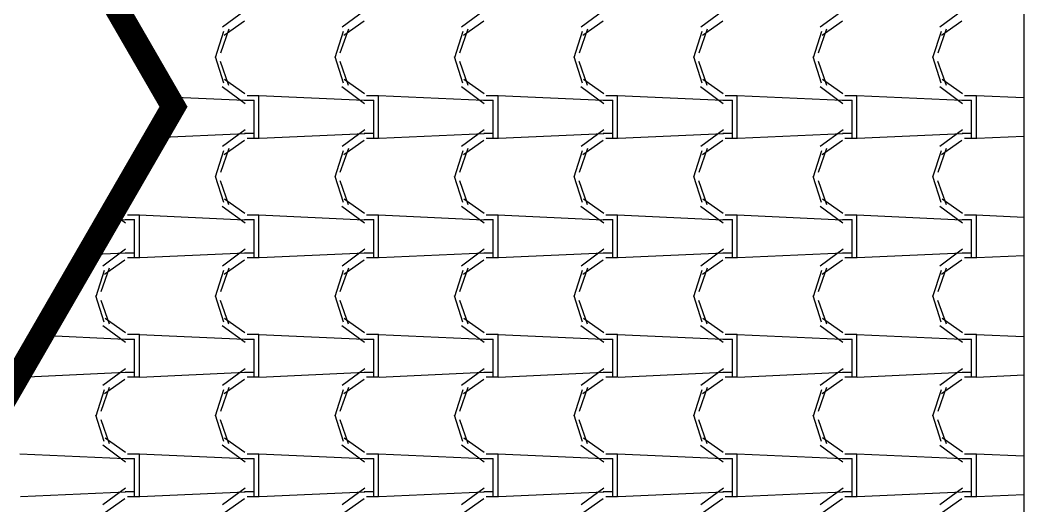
# Model space of a CAD drawing. Header units: millimetres. Extents: x -336 to -33, y -135 to 770.
# Drawn here: x -175.251 to -172.732, y 712.657 to 713.878 of the extents above; entities that cross this region are included whole.
import ezdxf

# ---------------------------------------------------------------- set-up
doc = ezdxf.new("R2010")
doc.units = ezdxf.units.MM
doc.header["$LTSCALE"] = 50
doc.header["$MEASUREMENT"] = 0
doc.layers.get('0').update_dxf_attribs({"linetype": 'CONTINUOUS'})
doc.layers.add('-HIDRO', color=8, linetype='CONTINUOUS')

# ---------------------------------------------------------------- blocks, each defined once
blk = doc.blocks.new('Seta')
at = {"const_width": 2}
blk.add_lwpolyline([(10, 15), (10, 25.981), (25, 0), (10, -25.981), (10, -15), (0, -15), (0, 15)], close=True, dxfattribs=at)

msp = doc.modelspace()

# ---------------------------------------------------------------- linework, layer by layer
at = {"layer": '-HIDRO', "linetype": 'Continuous'}
for p, q in [((-172.7324, 716.8333), (-172.7324, 710.1333)), ((-174.6863, 713.902), (-174.7433, 713.86)), ((-174.3863, 713.902), (-174.4433, 713.86)), ((-174.0863, 713.902), (-174.1433, 713.86)), ((-173.7863, 713.902), (-173.8433, 713.86)), ((-173.4863, 713.902), (-173.5433, 713.86)), ((-173.1863, 713.902), (-173.2433, 713.86)), ((-172.8863, 713.902), (-172.9433, 713.86)), ((-174.9879, 713.8751), (-174.9897, 713.8739)), ((-174.6879, 713.8751), (-174.7389, 713.8391)), ((-174.3879, 713.8751), (-174.4389, 713.8391)), ((-174.0879, 713.8751), (-174.1389, 713.8391)), ((-173.7879, 713.8751), (-173.8389, 713.8391)), ((-173.4879, 713.8751), (-173.5389, 713.8391)), ((-173.1879, 713.8751), (-173.2389, 713.8391)), ((-172.8879, 713.8751), (-172.9389, 713.8391)), ((-174.7404, 713.8489), (-174.7614, 713.7829)), ((-174.7274, 713.8549), (-174.7484, 713.7949)), ((-174.4404, 713.8489), (-174.4614, 713.7829)), ((-174.4274, 713.8549), (-174.4484, 713.7949)), ((-174.1404, 713.8489), (-174.1614, 713.7829)), ((-174.1274, 713.855), (-174.1484, 713.795)), ((-173.8404, 713.8489), (-173.8614, 713.7829)), ((-173.8274, 713.855), (-173.8484, 713.795)), ((-173.5404, 713.8489), (-173.5614, 713.7829)), ((-173.5274, 713.855), (-173.5484, 713.795)), ((-173.2404, 713.8489), (-173.2614, 713.7829)), ((-173.2274, 713.855), (-173.2484, 713.795)), ((-172.9404, 713.8489), (-172.9614, 713.7829)), ((-172.9274, 713.855), (-172.9484, 713.795)), ((-174.7617, 713.7861), (-174.7407, 713.7201)), ((-174.4617, 713.7861), (-174.4407, 713.7201)), ((-174.1617, 713.7861), (-174.1407, 713.7201)), ((-173.8617, 713.7861), (-173.8407, 713.7201)), ((-173.5617, 713.7861), (-173.5407, 713.7201)), ((-173.2617, 713.7861), (-173.2407, 713.7201)), ((-172.9617, 713.7861), (-172.9407, 713.7201)), ((-174.7488, 713.7746), (-174.7278, 713.7146)), ((-174.4488, 713.7746), (-174.4278, 713.7146)), ((-174.1488, 713.7746), (-174.1278, 713.7146)), ((-173.8488, 713.7746), (-173.8278, 713.7146)), ((-173.5488, 713.7746), (-173.5278, 713.7146)), ((-173.2488, 713.7746), (-173.2278, 713.7146)), ((-172.9488, 713.7746), (-172.9278, 713.7146)), ((-174.7437, 713.7105), (-174.6867, 713.6685)), ((-174.7378, 713.729), (-174.6868, 713.693)), ((-174.4437, 713.7105), (-174.3867, 713.6685)), ((-174.4378, 713.729), (-174.3868, 713.693)), ((-174.1437, 713.7105), (-174.0867, 713.6685)), ((-174.1378, 713.729), (-174.0868, 713.693)), ((-173.8437, 713.7105), (-173.7867, 713.6685)), ((-173.8378, 713.729), (-173.7868, 713.693)), ((-173.5437, 713.7105), (-173.4867, 713.6685)), ((-173.5378, 713.729), (-173.4868, 713.693)), ((-173.2437, 713.7105), (-173.1867, 713.6685)), ((-173.2378, 713.729), (-173.1868, 713.693)), ((-172.9437, 713.7105), (-172.8867, 713.6685)), ((-172.9378, 713.729), (-172.8868, 713.693)), ((-174.688, 713.6756), (-174.8802, 713.6844)), ((-174.6817, 713.6885), (-174.6517, 713.6885)), ((-174.388, 713.6756), (-174.652, 713.6876)), ((-174.6517, 713.5925), (-174.6517, 713.6885)), ((-174.3817, 713.6885), (-174.3517, 713.6885)), ((-174.088, 713.6756), (-174.352, 713.6876)), ((-174.3517, 713.5925), (-174.3517, 713.6885)), ((-174.0817, 713.6885), (-174.0517, 713.6885)), ((-173.788, 713.6756), (-174.052, 713.6876)), ((-174.0517, 713.5925), (-174.0517, 713.6885)), ((-173.7817, 713.6885), (-173.7517, 713.6885)), ((-173.488, 713.6756), (-173.752, 713.6876)), ((-173.7517, 713.5925), (-173.7517, 713.6885)), ((-173.4817, 713.6885), (-173.4517, 713.6885)), ((-173.188, 713.6756), (-173.452, 713.6876)), ((-173.4517, 713.5925), (-173.4517, 713.6885)), ((-173.1817, 713.6885), (-173.1517, 713.6885)), ((-172.888, 713.6756), (-173.152, 713.6876)), ((-173.1517, 713.5925), (-173.1517, 713.6885)), ((-172.8817, 713.6885), (-172.8517, 713.6885)), ((-172.7324, 713.6822), (-172.852, 713.6876)), ((-172.8517, 713.5925), (-172.8517, 713.6885)), ((-174.6877, 713.6765), (-174.6637, 713.6765)), ((-174.6637, 713.5925), (-174.6637, 713.6765)), ((-174.3877, 713.6765), (-174.3637, 713.6765)), ((-174.3637, 713.5925), (-174.3637, 713.6765)), ((-174.0877, 713.6765), (-174.0637, 713.6765)), ((-174.0637, 713.5925), (-174.0637, 713.6765)), ((-173.7877, 713.6765), (-173.7637, 713.6765)), ((-173.7637, 713.5925), (-173.7637, 713.6765)), ((-173.4877, 713.6765), (-173.4637, 713.6765)), ((-173.4637, 713.5925), (-173.4637, 713.6765)), ((-173.1877, 713.6765), (-173.1637, 713.6765)), ((-173.1637, 713.5925), (-173.1637, 713.6765)), ((-172.8877, 713.6765), (-172.8637, 713.6765)), ((-172.8637, 713.5925), (-172.8637, 713.6765)), ((-174.6864, 713.5924), (-174.9111, 713.5822)), ((-174.6863, 713.602), (-174.7433, 713.56)), ((-174.6637, 713.5925), (-174.6877, 713.5925)), ((-174.6637, 713.5805), (-174.6637, 713.5925)), ((-174.6517, 713.5805), (-174.6517, 713.5925)), ((-174.3864, 713.5924), (-174.6504, 713.5804)), ((-174.3863, 713.602), (-174.4433, 713.56)), ((-174.3637, 713.5925), (-174.3877, 713.5925)), ((-174.3637, 713.5805), (-174.3637, 713.5925)), ((-174.3517, 713.5805), (-174.3517, 713.5925)), ((-174.0864, 713.5924), (-174.3504, 713.5804)), ((-174.0863, 713.602), (-174.1433, 713.56)), ((-174.0637, 713.5925), (-174.0877, 713.5925)), ((-174.0637, 713.5805), (-174.0637, 713.5925)), ((-174.0517, 713.5805), (-174.0517, 713.5925)), ((-173.7864, 713.5924), (-174.0504, 713.5804)), ((-173.7863, 713.602), (-173.8433, 713.56)), ((-173.7637, 713.5925), (-173.7877, 713.5925)), ((-173.7637, 713.5805), (-173.7637, 713.5925)), ((-173.7517, 713.5805), (-173.7517, 713.5925)), ((-173.4864, 713.5924), (-173.7504, 713.5804)), ((-173.4863, 713.602), (-173.5433, 713.56)), ((-173.4637, 713.5925), (-173.4877, 713.5925)), ((-173.4637, 713.5805), (-173.4637, 713.5925)), ((-173.4517, 713.5805), (-173.4517, 713.5925)), ((-173.1864, 713.5924), (-173.4504, 713.5804)), ((-173.1863, 713.602), (-173.2433, 713.56)), ((-173.1637, 713.5925), (-173.1877, 713.5925)), ((-173.1637, 713.5805), (-173.1637, 713.5925)), ((-173.1517, 713.5805), (-173.1517, 713.5925)), ((-172.8864, 713.5924), (-173.1504, 713.5804)), ((-172.8863, 713.602), (-172.9433, 713.56)), ((-172.8637, 713.5925), (-172.8877, 713.5925)), ((-172.8637, 713.5805), (-172.8637, 713.5925)), ((-172.8517, 713.5805), (-172.8517, 713.5925)), ((-172.7324, 713.5857), (-172.8504, 713.5804)), ((-174.6879, 713.5751), (-174.7389, 713.5391)), ((-174.6517, 713.5805), (-174.6817, 713.5805)), ((-174.3879, 713.5751), (-174.4389, 713.5391)), ((-174.3517, 713.5805), (-174.3817, 713.5805)), ((-174.0879, 713.5751), (-174.1389, 713.5391)), ((-174.0517, 713.5805), (-174.0817, 713.5805)), ((-173.7879, 713.5751), (-173.8389, 713.5391)), ((-173.7517, 713.5805), (-173.7817, 713.5805)), ((-173.4879, 713.5751), (-173.5389, 713.5391)), ((-173.4517, 713.5805), (-173.4817, 713.5805)), ((-173.1879, 713.5751), (-173.2389, 713.5391)), ((-173.1517, 713.5805), (-173.1817, 713.5805)), ((-172.8879, 713.5751), (-172.9389, 713.5391)), ((-172.8517, 713.5805), (-172.8817, 713.5805)), ((-174.7404, 713.5489), (-174.7614, 713.4829)), ((-174.7274, 713.5549), (-174.7484, 713.4949)), ((-174.4404, 713.5489), (-174.4614, 713.4829)), ((-174.4274, 713.5549), (-174.4484, 713.4949)), ((-174.1404, 713.5489), (-174.1614, 713.4829)), ((-174.1274, 713.555), (-174.1484, 713.495)), ((-173.8404, 713.5489), (-173.8614, 713.4829)), ((-173.8274, 713.555), (-173.8484, 713.495)), ((-173.5404, 713.5489), (-173.5614, 713.4829)), ((-173.5274, 713.555), (-173.5484, 713.495)), ((-173.2404, 713.5489), (-173.2614, 713.4829)), ((-173.2274, 713.555), (-173.2484, 713.495)), ((-172.9404, 713.5489), (-172.9614, 713.4829)), ((-172.9274, 713.555), (-172.9484, 713.495)), ((-174.7617, 713.4861), (-174.7407, 713.4201)), ((-174.4617, 713.4861), (-174.4407, 713.4201)), ((-174.1617, 713.4861), (-174.1407, 713.4201)), ((-173.8617, 713.4861), (-173.8407, 713.4201)), ((-173.5617, 713.4861), (-173.5407, 713.4201)), ((-173.2617, 713.4861), (-173.2407, 713.4201)), ((-172.9617, 713.4861), (-172.9407, 713.4201)), ((-174.7488, 713.4746), (-174.7278, 713.4146)), ((-174.4488, 713.4746), (-174.4278, 713.4146)), ((-174.1488, 713.4746), (-174.1278, 713.4146)), ((-173.8488, 713.4746), (-173.8278, 713.4146)), ((-173.5488, 713.4746), (-173.5278, 713.4146)), ((-173.2488, 713.4746), (-173.2278, 713.4146)), ((-172.9488, 713.4746), (-172.9278, 713.4146)), ((-175.0106, 713.4098), (-174.9868, 713.3929)), ((-174.7437, 713.4106), (-174.6867, 713.3686)), ((-174.7378, 713.4289), (-174.6868, 713.3929)), ((-174.4437, 713.4105), (-174.3867, 713.3685)), ((-174.4378, 713.4289), (-174.3868, 713.3929)), ((-174.1437, 713.4105), (-174.0867, 713.3685)), ((-174.1378, 713.429), (-174.0868, 713.393)), ((-173.8437, 713.4105), (-173.7867, 713.3685)), ((-173.8378, 713.429), (-173.7868, 713.393)), ((-173.5437, 713.4105), (-173.4867, 713.3685)), ((-173.5378, 713.429), (-173.4868, 713.393)), ((-173.2437, 713.4105), (-173.1867, 713.3685)), ((-173.2378, 713.429), (-173.1868, 713.393)), ((-172.9437, 713.4105), (-172.8867, 713.3685)), ((-172.9378, 713.429), (-172.8868, 713.393)), ((-175.0202, 713.3932), (-174.9867, 713.3686)), ((-174.9817, 713.3885), (-174.9517, 713.3885)), ((-174.688, 713.3756), (-174.952, 713.3876)), ((-174.9517, 713.2925), (-174.9517, 713.3885)), ((-174.6817, 713.3885), (-174.6517, 713.3885)), ((-174.388, 713.3756), (-174.652, 713.3876)), ((-174.6517, 713.2925), (-174.6517, 713.3885)), ((-174.3817, 713.3885), (-174.3517, 713.3885)), ((-174.088, 713.3756), (-174.352, 713.3876)), ((-174.3517, 713.2925), (-174.3517, 713.3885)), ((-174.0817, 713.3885), (-174.0517, 713.3885)), ((-173.788, 713.3756), (-174.052, 713.3876)), ((-174.0517, 713.2925), (-174.0517, 713.3885)), ((-173.7817, 713.3885), (-173.7517, 713.3885)), ((-173.488, 713.3756), (-173.752, 713.3876)), ((-173.7517, 713.2925), (-173.7517, 713.3885)), ((-173.4817, 713.3885), (-173.4517, 713.3885)), ((-173.188, 713.3756), (-173.452, 713.3876)), ((-173.4517, 713.2925), (-173.4517, 713.3885)), ((-173.1817, 713.3885), (-173.1517, 713.3885)), ((-172.888, 713.3756), (-173.152, 713.3876)), ((-173.1517, 713.2925), (-173.1517, 713.3885)), ((-172.8817, 713.3885), (-172.8517, 713.3885)), ((-172.7324, 713.3822), (-172.852, 713.3876)), ((-172.8517, 713.2925), (-172.8517, 713.3885)), ((-174.988, 713.3756), (-175.0293, 713.3775)), ((-174.9877, 713.3765), (-174.9637, 713.3765)), ((-174.9637, 713.2925), (-174.9637, 713.3765)), ((-174.6877, 713.3765), (-174.6637, 713.3765)), ((-174.6637, 713.2925), (-174.6637, 713.3765)), ((-174.3877, 713.3765), (-174.3637, 713.3765)), ((-174.3637, 713.2925), (-174.3637, 713.3765)), ((-174.0877, 713.3765), (-174.0637, 713.3765)), ((-174.0637, 713.2925), (-174.0637, 713.3765)), ((-173.7877, 713.3765), (-173.7637, 713.3765)), ((-173.7637, 713.2925), (-173.7637, 713.3765)), ((-173.4877, 713.3765), (-173.4637, 713.3765)), ((-173.4637, 713.2925), (-173.4637, 713.3765)), ((-173.1877, 713.3765), (-173.1637, 713.3765)), ((-173.1637, 713.2925), (-173.1637, 713.3765)), ((-172.8877, 713.3765), (-172.8637, 713.3765)), ((-172.8637, 713.2925), (-172.8637, 713.3765)), ((-174.9864, 713.2924), (-175.0809, 713.2881)), ((-174.9863, 713.302), (-175.0433, 713.26)), ((-174.9637, 713.2925), (-174.9877, 713.2925)), ((-174.9517, 713.2805), (-174.9817, 713.2805)), ((-174.9637, 713.2805), (-174.9637, 713.2925)), ((-174.9517, 713.2805), (-174.9517, 713.2925)), ((-174.6864, 713.2924), (-174.9504, 713.2804)), ((-174.6863, 713.302), (-174.7433, 713.26)), ((-174.6637, 713.2925), (-174.6877, 713.2925)), ((-174.6517, 713.2805), (-174.6817, 713.2805)), ((-174.6637, 713.2805), (-174.6637, 713.2925)), ((-174.6517, 713.2805), (-174.6517, 713.2925)), ((-174.3864, 713.2924), (-174.6504, 713.2804)), ((-174.3863, 713.302), (-174.4433, 713.26)), ((-174.3637, 713.2925), (-174.3877, 713.2925)), ((-174.3517, 713.2805), (-174.3817, 713.2805)), ((-174.3637, 713.2805), (-174.3637, 713.2925)), ((-174.3517, 713.2805), (-174.3517, 713.2925)), ((-174.0864, 713.2924), (-174.3504, 713.2804)), ((-174.0863, 713.302), (-174.1433, 713.26)), ((-174.0637, 713.2925), (-174.0877, 713.2925)), ((-174.0517, 713.2805), (-174.0817, 713.2805)), ((-174.0637, 713.2805), (-174.0637, 713.2925)), ((-174.0517, 713.2805), (-174.0517, 713.2925)), ((-173.7864, 713.2924), (-174.0504, 713.2804)), ((-173.7863, 713.302), (-173.8433, 713.26)), ((-173.7637, 713.2925), (-173.7877, 713.2925)), ((-173.7517, 713.2805), (-173.7817, 713.2805)), ((-173.7637, 713.2805), (-173.7637, 713.2925)), ((-173.7517, 713.2805), (-173.7517, 713.2925)), ((-173.4864, 713.2924), (-173.7504, 713.2804)), ((-173.4863, 713.302), (-173.5433, 713.26)), ((-173.4637, 713.2925), (-173.4877, 713.2925)), ((-173.4517, 713.2805), (-173.4817, 713.2805)), ((-173.4637, 713.2805), (-173.4637, 713.2925)), ((-173.4517, 713.2805), (-173.4517, 713.2925)), ((-173.1864, 713.2924), (-173.4504, 713.2804)), ((-173.1863, 713.302), (-173.2433, 713.26)), ((-173.1637, 713.2925), (-173.1877, 713.2925)), ((-173.1517, 713.2805), (-173.1817, 713.2805)), ((-173.1637, 713.2805), (-173.1637, 713.2925)), ((-173.1517, 713.2805), (-173.1517, 713.2925)), ((-172.8864, 713.2924), (-173.1504, 713.2804)), ((-172.8863, 713.302), (-172.9433, 713.26)), ((-172.8637, 713.2925), (-172.8877, 713.2925)), ((-172.8517, 713.2805), (-172.8817, 713.2805)), ((-172.8637, 713.2805), (-172.8637, 713.2925)), ((-172.8517, 713.2805), (-172.8517, 713.2925)), ((-172.7324, 713.2857), (-172.8504, 713.2804)), ((-175.0274, 713.2549), (-175.0484, 713.1949)), ((-174.9879, 713.2751), (-175.0389, 713.2391)), ((-174.7274, 713.2549), (-174.7484, 713.1949)), ((-174.6879, 713.2751), (-174.7389, 713.2391)), ((-174.4274, 713.2549), (-174.4484, 713.1949)), ((-174.3879, 713.2751), (-174.4389, 713.2391)), ((-174.1274, 713.255), (-174.1484, 713.195)), ((-174.0879, 713.2751), (-174.1389, 713.2391)), ((-173.8274, 713.255), (-173.8484, 713.195)), ((-173.7879, 713.2751), (-173.8389, 713.2391)), ((-173.5274, 713.255), (-173.5484, 713.195)), ((-173.4879, 713.2751), (-173.5389, 713.2391)), ((-173.2274, 713.255), (-173.2484, 713.195)), ((-173.1879, 713.2751), (-173.2389, 713.2391)), ((-172.9274, 713.255), (-172.9484, 713.195)), ((-172.8879, 713.2751), (-172.9389, 713.2391)), ((-175.0404, 713.2489), (-175.0614, 713.1829)), ((-174.7404, 713.2489), (-174.7614, 713.1829)), ((-174.4404, 713.2489), (-174.4614, 713.1829)), ((-174.1404, 713.2489), (-174.1614, 713.1829)), ((-173.8404, 713.2489), (-173.8614, 713.1829)), ((-173.5404, 713.2489), (-173.5614, 713.1829)), ((-173.2404, 713.2489), (-173.2614, 713.1829)), ((-172.9404, 713.2489), (-172.9614, 713.1829)), ((-175.0617, 713.1861), (-175.0407, 713.1201)), ((-174.7617, 713.1861), (-174.7407, 713.1201)), ((-174.4617, 713.1861), (-174.4407, 713.1201)), ((-174.1617, 713.1861), (-174.1407, 713.1201)), ((-173.8617, 713.1861), (-173.8407, 713.1201)), ((-173.5617, 713.1861), (-173.5407, 713.1201)), ((-173.2617, 713.1861), (-173.2407, 713.1201)), ((-172.9617, 713.1861), (-172.9407, 713.1201)), ((-175.0488, 713.1746), (-175.0278, 713.1146)), ((-174.7488, 713.1746), (-174.7278, 713.1146)), ((-174.4488, 713.1746), (-174.4278, 713.1146)), ((-174.1488, 713.1746), (-174.1278, 713.1146)), ((-173.8488, 713.1746), (-173.8278, 713.1146)), ((-173.5488, 713.1746), (-173.5278, 713.1146)), ((-173.2488, 713.1746), (-173.2278, 713.1146)), ((-172.9488, 713.1746), (-172.9278, 713.1146)), ((-175.0378, 713.1289), (-174.9868, 713.0929)), ((-174.7378, 713.1289), (-174.6868, 713.0929)), ((-174.4378, 713.1289), (-174.3868, 713.0929)), ((-174.1378, 713.1289), (-174.0868, 713.0929)), ((-173.8378, 713.129), (-173.7868, 713.093)), ((-173.5378, 713.129), (-173.4868, 713.093)), ((-173.2378, 713.129), (-173.1868, 713.093)), ((-172.9378, 713.129), (-172.8868, 713.093)), ((-175.0437, 713.1106), (-174.9867, 713.0686)), ((-174.7437, 713.1106), (-174.6867, 713.0686)), ((-174.4437, 713.1106), (-174.3867, 713.0686)), ((-174.1437, 713.1105), (-174.0867, 713.0685)), ((-173.8437, 713.1105), (-173.7867, 713.0685)), ((-173.5437, 713.1105), (-173.4867, 713.0685)), ((-173.2437, 713.1105), (-173.1867, 713.0685)), ((-172.9437, 713.1105), (-172.8867, 713.0685)), ((-174.988, 713.0756), (-175.198, 713.0852)), ((-174.9817, 713.0885), (-174.9517, 713.0885)), ((-174.688, 713.0756), (-174.952, 713.0876)), ((-174.9517, 712.9925), (-174.9517, 713.0885)), ((-174.6817, 713.0885), (-174.6517, 713.0885)), ((-174.388, 713.0756), (-174.652, 713.0876)), ((-174.6517, 712.9925), (-174.6517, 713.0885)), ((-174.3817, 713.0885), (-174.3517, 713.0885)), ((-174.088, 713.0756), (-174.352, 713.0876)), ((-174.3517, 712.9925), (-174.3517, 713.0885)), ((-174.0817, 713.0885), (-174.0517, 713.0885)), ((-173.788, 713.0756), (-174.052, 713.0876)), ((-174.0517, 712.9925), (-174.0517, 713.0885)), ((-173.7817, 713.0885), (-173.7517, 713.0885)), ((-173.488, 713.0756), (-173.752, 713.0876)), ((-173.7517, 712.9925), (-173.7517, 713.0885)), ((-173.4817, 713.0885), (-173.4517, 713.0885)), ((-173.188, 713.0756), (-173.452, 713.0876)), ((-173.4517, 712.9925), (-173.4517, 713.0885)), ((-173.1817, 713.0885), (-173.1517, 713.0885)), ((-172.888, 713.0756), (-173.152, 713.0876)), ((-173.1517, 712.9925), (-173.1517, 713.0885)), ((-172.8817, 713.0885), (-172.8517, 713.0885)), ((-172.7324, 713.0822), (-172.852, 713.0876)), ((-172.8517, 712.9925), (-172.8517, 713.0885)), ((-174.9877, 713.0765), (-174.9637, 713.0765)), ((-174.9637, 712.9925), (-174.9637, 713.0765)), ((-174.6877, 713.0765), (-174.6637, 713.0765)), ((-174.6637, 712.9925), (-174.6637, 713.0765)), ((-174.3877, 713.0765), (-174.3637, 713.0765)), ((-174.3637, 712.9925), (-174.3637, 713.0765)), ((-174.0877, 713.0765), (-174.0637, 713.0765)), ((-174.0637, 712.9925), (-174.0637, 713.0765)), ((-173.7877, 713.0765), (-173.7637, 713.0765)), ((-173.7637, 712.9925), (-173.7637, 713.0765)), ((-173.4877, 713.0765), (-173.4637, 713.0765)), ((-173.4637, 712.9925), (-173.4637, 713.0765)), ((-173.1877, 713.0765), (-173.1637, 713.0765)), ((-173.1637, 712.9925), (-173.1637, 713.0765)), ((-172.8877, 713.0765), (-172.8637, 713.0765)), ((-172.8637, 712.9925), (-172.8637, 713.0765)), ((-174.9863, 713.002), (-175.0433, 712.96)), ((-174.6863, 713.002), (-174.7433, 712.96)), ((-174.3863, 713.002), (-174.4433, 712.96)), ((-174.0863, 713.002), (-174.1433, 712.96)), ((-173.7863, 713.002), (-173.8433, 712.96)), ((-173.4863, 713.002), (-173.5433, 712.96)), ((-173.1863, 713.002), (-173.2433, 712.96)), ((-172.8863, 713.002), (-172.9433, 712.96)), ((-174.9864, 712.9924), (-175.2504, 712.9804)), ((-174.9637, 712.9925), (-174.9877, 712.9925)), ((-174.9517, 712.9805), (-174.9817, 712.9805)), ((-174.9637, 712.9805), (-174.9637, 712.9925)), ((-174.9517, 712.9805), (-174.9517, 712.9925)), ((-174.6864, 712.9924), (-174.9504, 712.9804)), ((-174.6637, 712.9925), (-174.6877, 712.9925)), ((-174.6517, 712.9805), (-174.6817, 712.9805)), ((-174.6637, 712.9805), (-174.6637, 712.9925)), ((-174.6517, 712.9805), (-174.6517, 712.9925)), ((-174.3864, 712.9924), (-174.6504, 712.9804)), ((-174.3637, 712.9925), (-174.3877, 712.9925)), ((-174.3517, 712.9805), (-174.3817, 712.9805)), ((-174.3637, 712.9805), (-174.3637, 712.9925)), ((-174.3517, 712.9805), (-174.3517, 712.9925)), ((-174.0864, 712.9924), (-174.3504, 712.9804)), ((-174.0637, 712.9925), (-174.0877, 712.9925)), ((-174.0517, 712.9805), (-174.0817, 712.9805)), ((-174.0637, 712.9805), (-174.0637, 712.9925)), ((-174.0517, 712.9805), (-174.0517, 712.9925)), ((-173.7864, 712.9924), (-174.0504, 712.9804)), ((-173.7637, 712.9925), (-173.7877, 712.9925)), ((-173.7517, 712.9805), (-173.7817, 712.9805)), ((-173.7637, 712.9805), (-173.7637, 712.9925)), ((-173.7517, 712.9805), (-173.7517, 712.9925)), ((-173.4864, 712.9924), (-173.7504, 712.9804)), ((-173.4637, 712.9925), (-173.4877, 712.9925)), ((-173.4517, 712.9805), (-173.4817, 712.9805)), ((-173.4637, 712.9805), (-173.4637, 712.9925)), ((-173.4517, 712.9805), (-173.4517, 712.9925)), ((-173.1864, 712.9924), (-173.4504, 712.9804)), ((-173.1637, 712.9925), (-173.1877, 712.9925)), ((-173.1517, 712.9805), (-173.1817, 712.9805)), ((-173.1637, 712.9805), (-173.1637, 712.9925)), ((-173.1517, 712.9805), (-173.1517, 712.9925)), ((-172.8864, 712.9924), (-173.1504, 712.9804)), ((-172.8637, 712.9925), (-172.8877, 712.9925)), ((-172.8517, 712.9805), (-172.8817, 712.9805)), ((-172.8637, 712.9805), (-172.8637, 712.9925)), ((-172.8517, 712.9805), (-172.8517, 712.9925)), ((-172.7324, 712.9857), (-172.8504, 712.9804)), ((-175.0274, 712.9549), (-175.0484, 712.8949)), ((-174.9879, 712.9751), (-175.0389, 712.9391)), ((-174.7274, 712.9549), (-174.7484, 712.8949)), ((-174.6879, 712.9751), (-174.7389, 712.9391)), ((-174.4274, 712.955), (-174.4484, 712.895)), ((-174.3879, 712.9751), (-174.4389, 712.9391)), ((-174.1274, 712.955), (-174.1484, 712.895)), ((-174.0879, 712.9751), (-174.1389, 712.9391)), ((-173.8274, 712.955), (-173.8484, 712.895)), ((-173.7879, 712.9751), (-173.8389, 712.9391)), ((-173.5274, 712.955), (-173.5484, 712.895)), ((-173.4879, 712.9751), (-173.5389, 712.9391)), ((-173.2274, 712.955), (-173.2484, 712.895)), ((-173.1879, 712.9751), (-173.2389, 712.9391)), ((-172.9274, 712.955), (-172.9484, 712.895)), ((-172.8879, 712.9751), (-172.9389, 712.9391)), ((-175.0404, 712.9489), (-175.0614, 712.8829)), ((-174.7404, 712.9489), (-174.7614, 712.8829)), ((-174.4404, 712.9489), (-174.4614, 712.8829)), ((-174.1404, 712.9489), (-174.1614, 712.8829)), ((-173.8404, 712.9489), (-173.8614, 712.8829)), ((-173.5404, 712.9489), (-173.5614, 712.8829)), ((-173.2404, 712.9489), (-173.2614, 712.8829)), ((-172.9404, 712.9489), (-172.9614, 712.8829)), ((-175.0617, 712.8861), (-175.0407, 712.8201)), ((-174.7617, 712.8861), (-174.7407, 712.8201)), ((-174.4617, 712.8861), (-174.4407, 712.8201)), ((-174.1617, 712.8861), (-174.1407, 712.8201)), ((-173.8617, 712.8861), (-173.8407, 712.8201)), ((-173.5617, 712.8861), (-173.5407, 712.8201)), ((-173.2617, 712.8861), (-173.2407, 712.8201)), ((-172.9617, 712.8861), (-172.9407, 712.8201)), ((-175.0488, 712.8746), (-175.0278, 712.8146)), ((-174.7488, 712.8746), (-174.7278, 712.8146)), ((-174.4488, 712.8746), (-174.4278, 712.8146)), ((-174.1488, 712.8746), (-174.1278, 712.8146)), ((-173.8488, 712.8746), (-173.8278, 712.8146)), ((-173.5488, 712.8746), (-173.5278, 712.8146)), ((-173.2488, 712.8746), (-173.2278, 712.8146)), ((-172.9488, 712.8746), (-172.9278, 712.8146)), ((-175.0378, 712.8289), (-174.9868, 712.7929)), ((-174.7378, 712.8289), (-174.6868, 712.7929)), ((-174.4378, 712.8289), (-174.3868, 712.7929)), ((-174.1378, 712.8289), (-174.0868, 712.7929)), ((-173.8378, 712.8289), (-173.7868, 712.7929)), ((-173.5378, 712.8289), (-173.4868, 712.7929)), ((-173.2378, 712.829), (-173.1868, 712.793)), ((-172.9378, 712.829), (-172.8868, 712.793)), ((-175.0437, 712.8106), (-174.9867, 712.7686)), ((-174.7437, 712.8106), (-174.6867, 712.7686)), ((-174.4437, 712.8106), (-174.3867, 712.7686)), ((-174.1437, 712.8106), (-174.0867, 712.7686)), ((-173.8437, 712.8105), (-173.7867, 712.7685)), ((-173.5437, 712.8105), (-173.4867, 712.7685)), ((-173.2437, 712.8105), (-173.1867, 712.7685)), ((-172.9437, 712.8105), (-172.8867, 712.7685)), ((-174.988, 712.7756), (-175.252, 712.7876)), ((-174.9877, 712.7765), (-174.9637, 712.7765)), ((-174.9817, 712.7885), (-174.9517, 712.7885)), ((-174.9637, 712.6925), (-174.9637, 712.7765)), ((-174.688, 712.7756), (-174.952, 712.7876)), ((-174.9517, 712.6925), (-174.9517, 712.7885)), ((-174.6877, 712.7765), (-174.6637, 712.7765)), ((-174.6817, 712.7885), (-174.6517, 712.7885)), ((-174.6637, 712.6925), (-174.6637, 712.7765)), ((-174.388, 712.7756), (-174.652, 712.7876)), ((-174.6517, 712.6925), (-174.6517, 712.7885)), ((-174.3877, 712.7765), (-174.3637, 712.7765)), ((-174.3817, 712.7885), (-174.3517, 712.7885)), ((-174.3637, 712.6925), (-174.3637, 712.7765)), ((-174.088, 712.7756), (-174.352, 712.7876)), ((-174.3517, 712.6925), (-174.3517, 712.7885)), ((-174.0877, 712.7765), (-174.0637, 712.7765)), ((-174.0817, 712.7885), (-174.0517, 712.7885)), ((-174.0637, 712.6925), (-174.0637, 712.7765)), ((-173.788, 712.7756), (-174.052, 712.7876)), ((-174.0517, 712.6925), (-174.0517, 712.7885)), ((-173.7877, 712.7765), (-173.7637, 712.7765)), ((-173.7817, 712.7885), (-173.7517, 712.7885)), ((-173.7637, 712.6925), (-173.7637, 712.7765)), ((-173.488, 712.7756), (-173.752, 712.7876)), ((-173.7517, 712.6925), (-173.7517, 712.7885)), ((-173.4877, 712.7765), (-173.4637, 712.7765)), ((-173.4817, 712.7885), (-173.4517, 712.7885)), ((-173.4637, 712.6925), (-173.4637, 712.7765)), ((-173.188, 712.7756), (-173.452, 712.7876)), ((-173.4517, 712.6925), (-173.4517, 712.7885)), ((-173.1877, 712.7765), (-173.1637, 712.7765)), ((-173.1817, 712.7885), (-173.1517, 712.7885)), ((-173.1637, 712.6925), (-173.1637, 712.7765)), ((-172.888, 712.7756), (-173.152, 712.7876)), ((-173.1517, 712.6925), (-173.1517, 712.7885)), ((-172.8877, 712.7765), (-172.8637, 712.7765)), ((-172.8817, 712.7885), (-172.8517, 712.7885)), ((-172.8637, 712.6925), (-172.8637, 712.7765)), ((-172.7324, 712.7822), (-172.852, 712.7876)), ((-172.8517, 712.6925), (-172.8517, 712.7885)), ((-174.9863, 712.702), (-175.0433, 712.66)), ((-174.6863, 712.702), (-174.7433, 712.66)), ((-174.3863, 712.702), (-174.4433, 712.66)), ((-174.0863, 712.702), (-174.1433, 712.66)), ((-173.7863, 712.702), (-173.8433, 712.66)), ((-173.4863, 712.702), (-173.5433, 712.66)), ((-173.1863, 712.702), (-173.2433, 712.66)), ((-172.8863, 712.702), (-172.9433, 712.66)), ((-174.9864, 712.6924), (-175.2504, 712.6804)), ((-174.9879, 712.6751), (-175.0389, 712.6391)), ((-174.9637, 712.6925), (-174.9877, 712.6925)), ((-174.9517, 712.6805), (-174.9817, 712.6805)), ((-174.9637, 712.6805), (-174.9637, 712.6925)), ((-174.9517, 712.6805), (-174.9517, 712.6925)), ((-174.6864, 712.6924), (-174.9504, 712.6804)), ((-174.6879, 712.6751), (-174.7389, 712.6391)), ((-174.6637, 712.6925), (-174.6877, 712.6925)), ((-174.6517, 712.6805), (-174.6817, 712.6805)), ((-174.6637, 712.6805), (-174.6637, 712.6925)), ((-174.6517, 712.6805), (-174.6517, 712.6925)), ((-174.3864, 712.6924), (-174.6504, 712.6804)), ((-174.3879, 712.6751), (-174.4389, 712.6391)), ((-174.3637, 712.6925), (-174.3877, 712.6925)), ((-174.3517, 712.6805), (-174.3817, 712.6805)), ((-174.3637, 712.6805), (-174.3637, 712.6925)), ((-174.3517, 712.6805), (-174.3517, 712.6925)), ((-174.0864, 712.6924), (-174.3504, 712.6804)), ((-174.0879, 712.6751), (-174.1389, 712.6391)), ((-174.0637, 712.6925), (-174.0877, 712.6925)), ((-174.0517, 712.6805), (-174.0817, 712.6805)), ((-174.0637, 712.6805), (-174.0637, 712.6925)), ((-174.0517, 712.6805), (-174.0517, 712.6925)), ((-173.7864, 712.6924), (-174.0504, 712.6804)), ((-173.7879, 712.6751), (-173.8389, 712.6391)), ((-173.7637, 712.6925), (-173.7877, 712.6925)), ((-173.7517, 712.6805), (-173.7817, 712.6805)), ((-173.7637, 712.6805), (-173.7637, 712.6925)), ((-173.7517, 712.6805), (-173.7517, 712.6925)), ((-173.4864, 712.6924), (-173.7504, 712.6804)), ((-173.4879, 712.6751), (-173.5389, 712.6391)), ((-173.4637, 712.6925), (-173.4877, 712.6925)), ((-173.4517, 712.6805), (-173.4817, 712.6805)), ((-173.4637, 712.6805), (-173.4637, 712.6925)), ((-173.4517, 712.6805), (-173.4517, 712.6925)), ((-173.1864, 712.6924), (-173.4504, 712.6804)), ((-173.1879, 712.6751), (-173.2389, 712.6391)), ((-173.1637, 712.6925), (-173.1877, 712.6925)), ((-173.1517, 712.6805), (-173.1817, 712.6805)), ((-173.1637, 712.6805), (-173.1637, 712.6925)), ((-173.1517, 712.6805), (-173.1517, 712.6925)), ((-172.8864, 712.6924), (-173.1504, 712.6804)), ((-172.8879, 712.6751), (-172.9389, 712.6391)), ((-172.8637, 712.6925), (-172.8877, 712.6925)), ((-172.8517, 712.6805), (-172.8817, 712.6805)), ((-172.8637, 712.6805), (-172.8637, 712.6925)), ((-172.8517, 712.6805), (-172.8517, 712.6925)), ((-172.7324, 712.6857), (-172.8504, 712.6804))]:
    msp.add_line(p, q, dxfattribs=at)

# ---------------------------------------------------------------- block references
at = {"layer": '-HIDRO', "xscale": 0.03057599999997219, "yscale": 0.03057599999997219, "zscale": 0.03057599999997219}
msp.add_blockref('Seta', (-175.6306, 713.66), dxfattribs=at)

doc.saveas('drawing.dxf')
